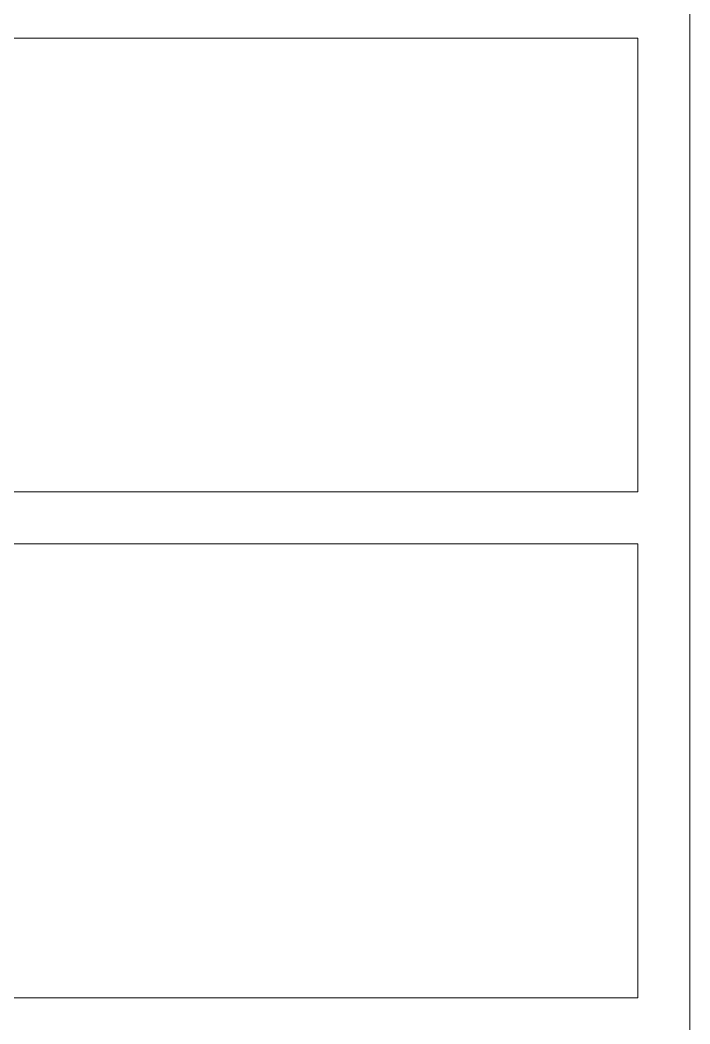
# Model space of a CAD drawing. Header units: millimetres. Extents: x 2232 to 85269, y -3593 to 5869.
# Drawn here: x 85087.6 to 85164.8, y -1063.8 to -948.1 of the extents above; entities that cross this region are included whole.
import ezdxf

# ---------------------------------------------------------------- set-up
doc = ezdxf.new("R2010")
doc.units = ezdxf.units.MM
doc.layers.add('Standart', color=7, linetype='Continuous')

msp = doc.modelspace()

# ---------------------------------------------------------------- linework, layer by layer
at = {"layer": 'Standart', "color": 250, "linetype": 'Continuous', "lineweight": 5}
for points in [[(85164.8, -1192.84), (85164.8, 849.19)], [(85158.8, -950.18), (84858.8, -950.18)], [(85158.8, -950.18), (85158.8, -1002.51)], [(85158.8, -1002.51), (84858.8, -1002.51)], [(85158.8, -1008.51), (84858.8, -1008.51)], [(85158.8, -1008.51), (85158.8, -1060.84)], [(85158.8, -1060.84), (84858.8, -1060.84)]]:
    msp.add_lwpolyline(points, dxfattribs=at)

doc.saveas('drawing.dxf')
